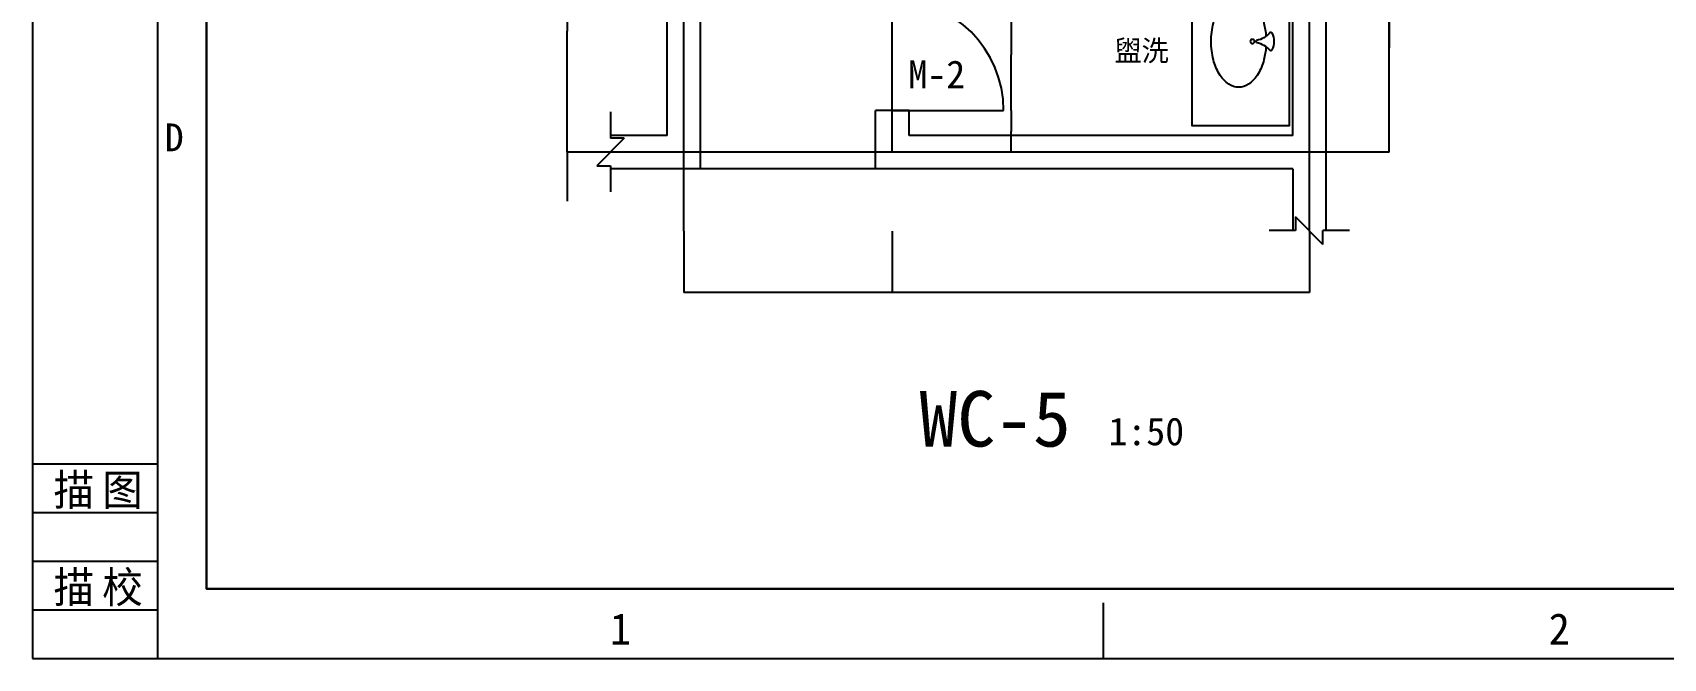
# Model space of a CAD drawing. Header units: metres. Extents: x -237648 to -195598, y -93947 to -64247.
# Drawn here: x -237648 to -225922, y -93947 to -89442 of the extents above; entities that cross this region are included whole.
import ezdxf

# ---------------------------------------------------------------- set-up
doc = ezdxf.new("R2010")
doc.units = ezdxf.units.M
for name, color, linetype in [('AXI', 1, 'Continuous'), ('PJ', 21, 'Continuous'), ('W', 5, 'Continuous')]:
    doc.layers.add(name, color=color, linetype=linetype)
doc.dimstyles.get("Standard").update_dxf_attribs({"dimtxt": 2.5, "dimasz": 2.5, "dimexe": 1.25, "dimexo": 0.625, "dimtad": 1, "dimcen": 2.5, "dimazin": 3, "dimtfac": 1, "dimtmove": 0, "dimatfit": 3})

# ---------------------------------------------------------------- blocks, each defined once
blk = doc.blocks.new('KXP')
at = {"layer": 'PJ', "linetype": 'ByBlock'}
blk.add_line((-388.31, 496.85), (-388.31, 509.94), dxfattribs=at)
at = {"layer": 'PJ'}
blk.add_lwpolyline([(-585.9, 980), (0, 980), (0, 0), (-585.9, 0)], close=True, dxfattribs=at)
for points in [[(-444.66, 472.02, 0.04), (-432.26, 393.22, 0.07), (-397.42, 308.94, 0.11), (-338.84, 246.5, 0.15), (-280.74, 228.39, 0.15), (-222.65, 246.5, 0.11), (-164.07, 308.94, 0.07), (-129.23, 393.22, 0.06), (-115.74, 503.39, 0.06), (-129.23, 613.57, 0.07), (-164.07, 697.85, 0.11), (-222.65, 760.29, 0.15), (-280.74, 778.39, 0.15)], [(-280.74, 778.39, 0.15), (-338.84, 760.29, 0.11), (-397.42, 697.85, 0.07), (-432.26, 613.57, 0.04), (-444.66, 534.77, 0.06)]]:
    blk.add_lwpolyline(points, format="xyb", dxfattribs=at)
at = {"layer": 'PJ', "linetype": 'ByBlock'}
blk.add_circle((-363.18, 503.39), 12.57, dxfattribs=at)
at = {"layer": 'PJ'}
for centre, radius, start, end in [((-375.32, 503.39), 116.63, 154.02, 205.98), ((-472.97, 550.98), 8, 39.44, 154.02), ((-364.6, 640.12), 132.32, 219.44, 259.68), ((-364.6, 366.67), 132.32, 100.32, 140.56), ((-472.97, 455.81), 8, 205.98, 320.56)]:
    blk.add_arc(centre, radius, start, end, dxfattribs=at)
blk = doc.blocks.new('_CLOSEDFILLED')
at = {"color": 0, "linetype": 'BYBLOCK'}
blk.add_solid([(-1, 0), (0, 0), (-1, 0)], dxfattribs=at)
blk = doc.blocks.new('*D21')
for p, q in [((-231466.29, -90871.27), (-231466.29, -91312.61)), ((-228466.29, -90871.27), (-228466.29, -91312.61)), ((-229968.29, -91312.61), (-231466.54, -91312.61)), ((-228466.04, -91312.61), (-229964.29, -91312.61))]:
    blk.add_line(p, q)
at = {"layer": 'Defpoints'}
for p in [(-231466.29, -90871.27), (-228466.29, -90871.27), (-228466.29, -91312.61)]:
    blk.add_point(p, dxfattribs=at)
at = {"xscale": 0.25, "yscale": 0.25}
blk.add_blockref('_CLOSEDFILLED', (-231466.29, -91312.61), dxfattribs=at)
at = {"xscale": 0.25, "yscale": 0.25, "rotation": 180}
blk.add_blockref('_CLOSEDFILLED', (-228466.29, -91312.61), dxfattribs=at)
at = {"insert": (-229966.29, -91312.61), "char_height": 1, "attachment_point": 5}
blk.add_mtext('3000', dxfattribs=at)
blk = doc.blocks.new('*D22')
for p, q in [((-232966.29, -90871.27), (-232966.29, -91312.61)), ((-231466.29, -90871.27), (-231466.29, -91312.61)), ((-232218.29, -91312.61), (-232966.54, -91312.61)), ((-231466.04, -91312.61), (-232214.29, -91312.61))]:
    blk.add_line(p, q)
at = {"layer": 'Defpoints'}
for p in [(-232966.29, -90871.27), (-231466.29, -90871.27), (-231466.29, -91312.61)]:
    blk.add_point(p, dxfattribs=at)
at = {"xscale": 0.25, "yscale": 0.25}
blk.add_blockref('_CLOSEDFILLED', (-232966.29, -91312.61), dxfattribs=at)
at = {"xscale": 0.25, "yscale": 0.25, "rotation": 180}
blk.add_blockref('_CLOSEDFILLED', (-231466.29, -91312.61), dxfattribs=at)
at = {"insert": (-232216.29, -91312.61), "char_height": 1, "attachment_point": 5}
blk.add_mtext('1500', dxfattribs=at)
blk = doc.blocks.new('*D23')
for p, q in [((-227893.48, -86703.22), (-227893.48, -88503.22)), ((-227893.73, -88503.22), (-227893.98, -88503.22)), ((-227893.48, -90303.22), (-227893.48, -88503.22)), ((-227893.48, -88503.22), (-227893.48, -88503.22)), ((-227893.23, -88503.22), (-227892.98, -88503.22))]:
    blk.add_line(p, q)
at = {"layer": 'Defpoints'}
for p in [(-227893.48, -86703.22), (-227893.48, -88503.22), (-227893.48, -90303.22)]:
    blk.add_point(p, dxfattribs=at)
at = {"xscale": 0.25, "yscale": 0.25}
blk.add_blockref('_CLOSEDFILLED', (-227893.48, -88503.22), dxfattribs=at)
at = {"xscale": 0.25, "yscale": 0.25, "rotation": 180}
blk.add_blockref('_CLOSEDFILLED', (-227893.48, -88503.22), dxfattribs=at)
at = {"insert": (-227893.48, -88502.095), "char_height": 1, "attachment_point": 5}
blk.add_mtext('0', dxfattribs=at)
blk = doc.blocks.new('*D60')
for p, q in [((-233805.33, -88803.22), (-233805.33, -89432.62)), ((-233805.58, -89432.62), (-233805.83, -89432.62)), ((-233805.33, -90303.22), (-233805.33, -89432.62)), ((-233805.33, -89432.62), (-233805.33, -89432.62)), ((-233805.08, -89432.62), (-233804.83, -89432.62))]:
    blk.add_line(p, q)
at = {"layer": 'Defpoints'}
for p in [(-233805.33, -88803.22), (-233805.33, -89432.62), (-233805.33, -90303.22)]:
    blk.add_point(p, dxfattribs=at)
at = {"xscale": 0.25, "yscale": 0.25}
blk.add_blockref('_CLOSEDFILLED', (-233805.33, -89432.62), dxfattribs=at)
at = {"xscale": 0.25, "yscale": 0.25, "rotation": 180}
blk.add_blockref('_CLOSEDFILLED', (-233805.33, -89432.62), dxfattribs=at)
at = {"insert": (-233805.33, -89431.495), "char_height": 1, "attachment_point": 5}
blk.add_mtext('0', dxfattribs=at)
blk = doc.blocks.new('*D63')
for p, q in [((-233805.33, -90303.22), (-233805.33, -90656.55)), ((-233805.33, -90423.22), (-233805.33, -90656.55)), ((-233805.58, -90656.55), (-233805.83, -90656.55)), ((-233805.33, -90656.55), (-233805.33, -90656.55)), ((-233805.08, -90656.55), (-233804.83, -90656.55))]:
    blk.add_line(p, q)
at = {"layer": 'Defpoints'}
for p in [(-233805.33, -90303.22), (-233805.33, -90423.22), (-233805.33, -90656.55)]:
    blk.add_point(p, dxfattribs=at)
at = {"xscale": 0.25, "yscale": 0.25}
blk.add_blockref('_CLOSEDFILLED', (-233805.33, -90656.55), dxfattribs=at)
at = {"xscale": 0.25, "yscale": 0.25, "rotation": 180}
blk.add_blockref('_CLOSEDFILLED', (-233805.33, -90656.55), dxfattribs=at)
at = {"insert": (-233805.33, -90655.425), "char_height": 1, "attachment_point": 5}
blk.add_mtext('0', dxfattribs=at)
blk = doc.blocks.new('*D77')
for p, q in [((-227893.48, -88803.22), (-227893.48, -89553.22)), ((-227893.73, -89553.22), (-227893.98, -89553.22)), ((-227893.48, -90303.22), (-227893.48, -89553.22)), ((-227893.48, -89553.22), (-227893.48, -89553.22)), ((-227893.23, -89553.22), (-227892.98, -89553.22))]:
    blk.add_line(p, q)
at = {"layer": 'Defpoints'}
for p in [(-227893.48, -88803.22), (-227893.48, -89553.22), (-227893.48, -90303.22)]:
    blk.add_point(p, dxfattribs=at)
at = {"xscale": 0.25, "yscale": 0.25}
blk.add_blockref('_CLOSEDFILLED', (-227893.48, -89553.22), dxfattribs=at)
at = {"xscale": 0.25, "yscale": 0.25, "rotation": 180}
blk.add_blockref('_CLOSEDFILLED', (-227893.48, -89553.22), dxfattribs=at)
at = {"insert": (-227893.48, -89552.095), "char_height": 1, "attachment_point": 5}
blk.add_mtext('0', dxfattribs=at)
blk = doc.blocks.new('*D82')
for p, q in [((-230610.67, -90003.22), (-230610.67, -90153.22)), ((-230610.92, -90153.22), (-230611.17, -90153.22)), ((-230610.67, -90303.22), (-230610.67, -90153.22)), ((-230610.67, -90153.22), (-230610.67, -90153.22)), ((-230610.42, -90153.22), (-230610.17, -90153.22))]:
    blk.add_line(p, q)
at = {"layer": 'Defpoints'}
for p in [(-230610.67, -90003.22), (-230610.67, -90153.22), (-230610.67, -90303.22)]:
    blk.add_point(p, dxfattribs=at)
at = {"xscale": 0.25, "yscale": 0.25}
blk.add_blockref('_CLOSEDFILLED', (-230610.67, -90153.22), dxfattribs=at)
at = {"xscale": 0.25, "yscale": 0.25, "rotation": 180}
blk.add_blockref('_CLOSEDFILLED', (-230610.67, -90153.22), dxfattribs=at)
at = {"insert": (-230610.67, -90152.095), "char_height": 1, "attachment_point": 5}
blk.add_mtext('0', dxfattribs=at)
blk = doc.blocks.new('*D83')
for p, q in [((-230610.67, -89203.22), (-230610.67, -89603.22)), ((-230610.92, -89603.22), (-230611.17, -89603.22)), ((-230610.67, -90003.22), (-230610.67, -89603.22)), ((-230610.67, -89603.22), (-230610.67, -89603.22)), ((-230610.42, -89603.22), (-230610.17, -89603.22))]:
    blk.add_line(p, q)
at = {"layer": 'Defpoints'}
for p in [(-230610.67, -89203.22), (-230610.67, -89603.22), (-230610.67, -90003.22)]:
    blk.add_point(p, dxfattribs=at)
at = {"xscale": 0.25, "yscale": 0.25}
blk.add_blockref('_CLOSEDFILLED', (-230610.67, -89603.22), dxfattribs=at)
at = {"xscale": 0.25, "yscale": 0.25, "rotation": 180}
blk.add_blockref('_CLOSEDFILLED', (-230610.67, -89603.22), dxfattribs=at)
at = {"insert": (-230610.67, -89602.095), "char_height": 1, "attachment_point": 5}
blk.add_mtext('0', dxfattribs=at)

msp = doc.modelspace()

# ---------------------------------------------------------------- linework, layer by layer
for p, q in [((-237647.54, -64246.61), (-237647.54, -93946.61)), ((-236747.54, -93946.61), (-236747.54, -64246.61)), ((-233493.23, -90011.88), (-233493.23, -90203.28)), ((-231466.29, -90003.22), (-230666.29, -90003.22)), ((-233394.58, -90203.28), (-233591.89, -90400.59)), ((-233394.58, -90203.28), (-233493.23, -90203.28)), ((-233591.89, -90400.59), (-233493.23, -90400.59)), ((-233493.23, -90400.59), (-233493.23, -90588.09)), ((-231586.29, -90423.22), (-232846.29, -90423.22)), ((-228568.5, -90867.71), (-228756, -90867.71)), ((-228568.5, -90769.06), (-228568.5, -90867.71)), ((-228371.19, -90966.37), (-228568.5, -90769.06)), ((-228179.79, -90867.71), (-228371.19, -90867.71)), ((-228371.19, -90966.37), (-228371.19, -90867.71)), ((-237647.54, -92546.61), (-236747.54, -92546.61)), ((-237647.54, -92896.61), (-236747.54, -92896.61)), ((-237647.54, -93246.61), (-236747.54, -93246.61)), ((-229947.54, -93946.61), (-229947.54, -93546.61)), ((-237647.54, -93596.61), (-236747.54, -93596.61)), ((-237647.54, -93946.61), (-195597.54, -93946.61))]:
    msp.add_line(p, q)
for points in [[(-236397.54, -64746.61), (-196097.54, -64746.61), (-196097.54, -93446.61), (-236397.54, -93446.61)], [(-236397.54, -93446.61), (-196097.54, -93446.61), (-196097.54, -64746.61), (-236397.54, -64746.61)]]:
    msp.add_lwpolyline(points, close=True)
msp.add_arc((-231466.29, -90003.22), 800, 0, 90)
at = {"layer": 'AXI'}
for p, q in [((-232966.29, -90871.27), (-232966.29, -84741.82)), ((-228466.29, -90871.27), (-228466.29, -84741.82)), ((-232966.29, -90303.22), (-232966.29, -85203.22)), ((-231466.29, -90303.22), (-231466.29, -88803.22)), ((-227893.48, -90303.22), (-233805.33, -90303.22)), ((-228616.29, -90303.22), (-232966.29, -90303.22))]:
    msp.add_line(p, q, dxfattribs=at)
at = {"layer": 'W'}
for p, q in [((-233086.29, -90183.22), (-233086.29, -85323.22)), ((-228346.29, -90867.71), (-228346.29, -85323.22)), ((-228586.29, -90183.22), (-228586.29, -88863.22)), ((-232846.29, -90423.22), (-232846.29, -88923.22)), ((-231346.29, -90003.22), (-231586.29, -90003.22)), ((-231586.29, -90423.22), (-231586.29, -90003.22)), ((-231346.29, -90183.22), (-231346.29, -90003.22)), ((-233086.29, -90183.22), (-233493.23, -90183.22)), ((-228586.29, -90183.22), (-231346.29, -90183.22)), ((-232846.29, -90423.22), (-233493.23, -90423.22)), ((-228586.29, -90423.22), (-231586.29, -90423.22)), ((-228586.29, -90423.22), (-228586.29, -90867.71))]:
    msp.add_line(p, q, dxfattribs=at)

# ---------------------------------------------------------------- block references
at = {"xscale": -1.2, "yscale": 1.2, "zscale": 1.2}
msp.add_blockref('KXP', (-229313.1, -90110.41), dxfattribs=at)

# ---------------------------------------------------------------- texts
for s, height, p in [('盥洗', 150, (-229868.54, -89647.47)), ('M-2', 200, (-231350.48, -89842.67)), ('D', 200, (-236697.54, -90296.61)), ('WC-5', 400, (-231271.1, -92421.89)), ('1:50', 200, (-229912.47, -92412.63)), ('描', 225, (-237497.54, -92846.61)), ('图', 225, (-237147.54, -92846.61)), ('描', 225, (-237497.54, -93546.61)), ('校', 225, (-237147.54, -93546.61)), ('1', 225, (-233497.54, -93846.61)), ('2', 225, (-226747.54, -93846.61))]:
    msp.add_text(s, height=height).set_placement(p)

# ---------------------------------------------------------------- dimensions: what is measured, and where the dimension line sits
for base, p1, p2, picture, middle in [((-227893.48, -88503.22), (-227893.48, -86703.22), (-227893.48, -90303.22), '*D23', (-227893.48, -88502.095)), ((-233805.33, -89432.62), (-233805.33, -88803.22), (-233805.33, -90303.22), '*D60', (-233805.33, -89431.495)), ((-227893.48, -89553.22), (-227893.48, -88803.22), (-227893.48, -90303.22), '*D77', (-227893.48, -89552.095)), ((-230610.67, -89603.22), (-230610.67, -90003.22), (-230610.67, -89203.22), '*D83', (-230610.67, -89602.095)), ((-230610.67, -90153.22), (-230610.67, -90303.22), (-230610.67, -90003.22), '*D82', (-230610.67, -90152.095)), ((-233805.33, -90656.55), (-233805.33, -90303.22), (-233805.33, -90423.22), '*D63', (-233805.33, -90655.425)), ((-231466.29, -91312.61), (-231466.29, -90871.27), (-232966.29, -90871.27), '*D22', (-232216.29, -91312.61)), ((-228466.29, -91312.61), (-228466.29, -90871.27), (-231466.29, -90871.27), '*D21', (-229966.29, -91312.61))]:
    dim = msp.add_linear_dim(base=base, p1=p1, p2=p2, dimstyle='Standard')
    dim.commit()
    dim.dimension.update_dxf_attribs({"geometry": picture, "text_midpoint": middle})

doc.saveas('drawing.dxf')
